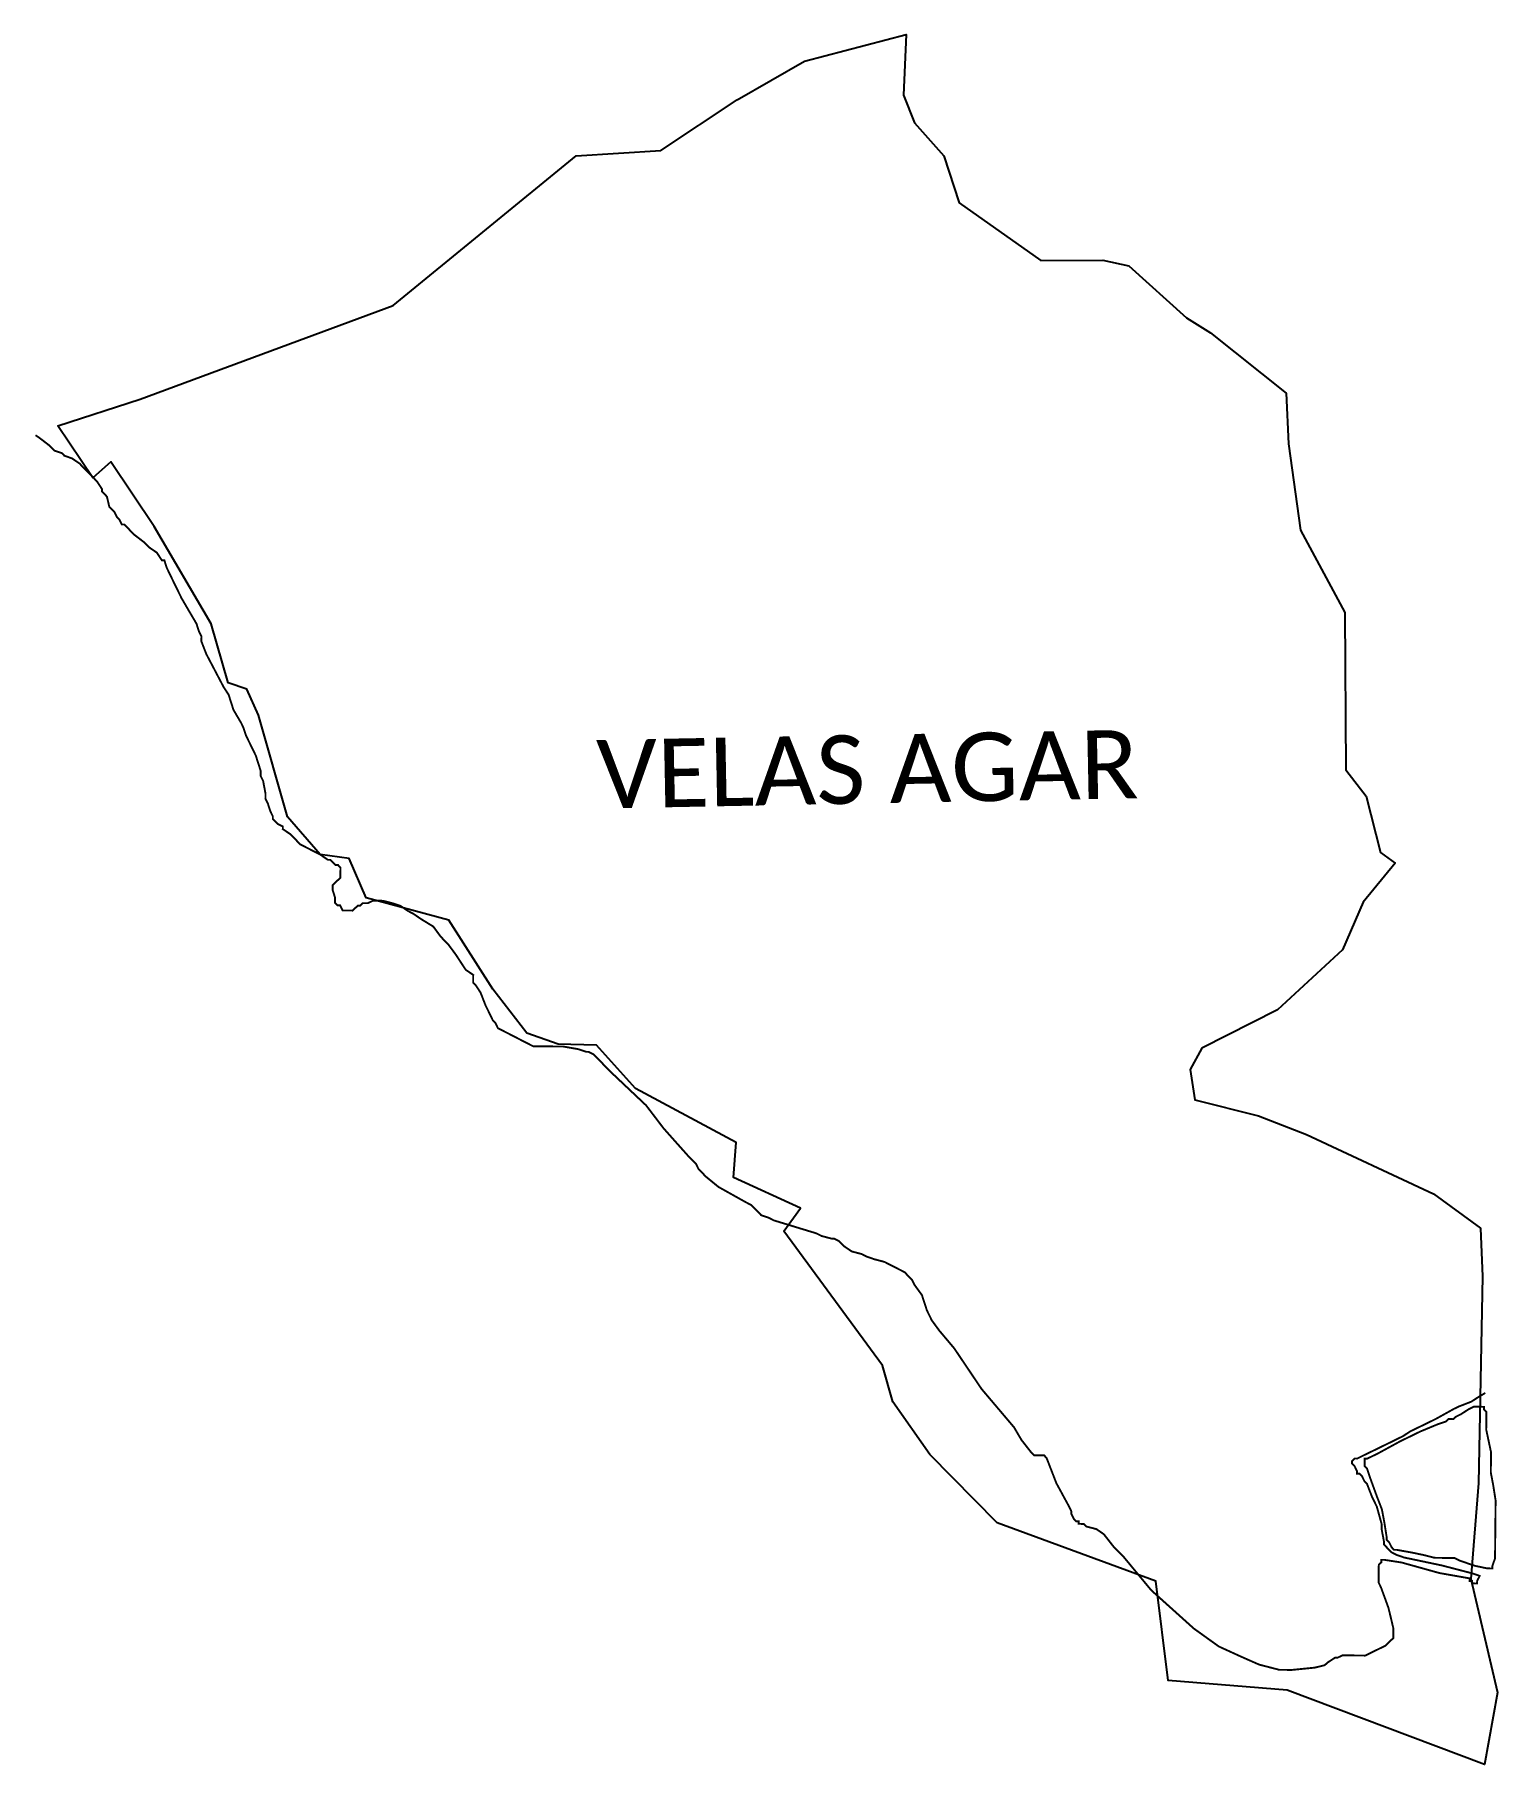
# Model space of a CAD drawing. Header units: metres. Extents: x 284683 to 287003, y 2012791 to 2015536.
import ezdxf

# ---------------------------------------------------------------- set-up
doc = ezdxf.new("R2010")
doc.units = ezdxf.units.M
for name, color, linetype in [('HIGH TIDE LINE', 6, 'Continuous'), ('village', 3, 'Continuous'), ('VILLAGE NAME', 250, 'Continuous')]:
    doc.layers.add(name, color=color, linetype=linetype)
doc.styles.get("Standard").update_dxf_attribs({"font": 'calibri.ttf'})

msp = doc.modelspace()

# ---------------------------------------------------------------- linework, layer by layer
at = {"layer": 'HIGH TIDE LINE', "lineweight": 0}
msp.add_lwpolyline([(286983.8, 2013380.2, 3, 3, 0), (286973.7, 2013374.3, 3, 3, 0), (286961.6, 2013366.4, 3, 3, 0), (286941.5, 2013358.6, 3, 3, 0), (286933.5, 2013354.7, 3, 3, 0), (286905.3, 2013339, 3, 3, 0), (286889.2, 2013331.1, 3, 3, 0), (286865, 2013319.4, 3, 3, 0), (286852.9, 2013311.5, 3, 3, 0), (286812.7, 2013291.8, 3, 3, 0), (286788.5, 2013280.1, 3, 3, 0), (286780.5, 2013276.1, 3, 3, 0), (286776.5, 2013276.2, 3, 3, 0), (286772.4, 2013272.2, 3, 3, 0), (286772.4, 2013268.2, 3, 3, 0), (286776.3, 2013264.2, 3, 3, 0), (286780.3, 2013256.1, 3, 3, 0), (286780.2, 2013252.1, 3, 3, 0), (286784.2, 2013252.1, 3, 3, 0), (286788.2, 2013248, 3, 3, 0), (286792.1, 2013240, 3, 3, 0), (286796.1, 2013235.9, 3, 3, 0), (286803.9, 2013215.8, 3, 3, 0), (286811.7, 2013199.7, 3, 3, 0), (286819.5, 2013171.6, 3, 3, 0), (286819.4, 2013163.6, 3, 3, 0), (286823.2, 2013143.5, 3, 3, 0), (286823.1, 2013139.5, 3, 3, 0), (286831.1, 2013131.4, 3, 3, 0), (286835, 2013127.4, 3, 3, 0), (286843, 2013123.3, 3, 3, 0), (286855, 2013119.1, 3, 3, 0), (286914.9, 2013106.5, 3, 3, 0), (286962.9, 2013094, 3, 3, 0), (286974.9, 2013089.9, 3, 3, 0), (286970.8, 2013081.9, 3, 3, 0), (286970.7, 2013077.9, 3, 3, 0), (286962.7, 2013078, 3, 3, 0), (286962.8, 2013082, 3, 3, 0), (286958.8, 2013082, 3, 3, 0), (286958.8, 2013086, 3, 3, 0), (286910.8, 2013094.5, 3, 3, 0), (286850.9, 2013111.2, 3, 3, 0), (286822.9, 2013115.5, 3, 3, 0), (286818.9, 2013115.5, 3, 3, 0), (286818.9, 2013111.5, 3, 3, 0), (286814.8, 2013107.5, 3, 3, 0), (286814.5, 2013079.5, 3, 3, 0), (286818.4, 2013071.4, 3, 3, 0), (286830.1, 2013039.3, 3, 3, 0), (286834, 2013023.2, 3, 3, 0), (286837.8, 2013007.1, 3, 3, 0), (286837.7, 2012991.1, 3, 3, 0), (286833.6, 2012987.2, 3, 3, 0), (286825.5, 2012979.2, 3, 3, 0), (286809.4, 2012971.4, 3, 3, 0), (286801.4, 2012967.4, 3, 3, 0), (286793.3, 2012963.5, 3, 3, 0), (286757.3, 2012963.9, 3, 3, 0), (286749.2, 2012960, 3, 3, 0), (286745.2, 2012960, 3, 3, 0), (286733.1, 2012952.1, 3, 3, 0), (286729.1, 2012948.2, 3, 3, 0), (286713, 2012944.3, 3, 3, 0), (286676.9, 2012940.7, 3, 3, 0), (286656.9, 2012940.9, 3, 3, 0), (286624.9, 2012949.2, 3, 3, 0), (286597, 2012961.5, 3, 3, 0), (286561.1, 2012977.9, 3, 3, 0), (286521.4, 2013006.4, 3, 3, 0), (286453.9, 2013067.1, 3, 3, 0), (286410.4, 2013119.7, 3, 3, 0), (286394.5, 2013135.8, 3, 3, 0), (286378.7, 2013156, 3, 3, 0), (286366.8, 2013164.2, 3, 3, 0), (286350.8, 2013168.3, 3, 3, 0), (286346.8, 2013172.4, 3, 3, 0), (286338.8, 2013172.5, 3, 3, 0), (286338.8, 2013176.5, 3, 3, 0), (286334.8, 2013176.5, 3, 3, 0), (286330.9, 2013180.6, 3, 3, 0), (286327, 2013188.6, 3, 3, 0), (286327, 2013192.6, 3, 3, 0), (286323.1, 2013200.7, 3, 3, 0), (286303.4, 2013236.9, 3, 3, 0), (286287.8, 2013277.1, 3, 3, 0), (286283.8, 2013281.2, 3, 3, 0), (286267.8, 2013281.4, 3, 3, 0), (286263.8, 2013285.4, 3, 3, 0), (286248, 2013305.6, 3, 3, 0), (286236.2, 2013325.7, 3, 3, 0), (286184.8, 2013386.4, 3, 3, 0), (286141.4, 2013450.9, 3, 3, 0), (286117.6, 2013479.2, 3, 3, 0), (286105.8, 2013495.3, 3, 3, 0), (286097.9, 2013511.4, 3, 3, 0), (286090.1, 2013535.5, 3, 3, 0), (286078.3, 2013551.7, 3, 3, 0), (286074.4, 2013559.7, 3, 3, 0), (286062.5, 2013571.9, 3, 3, 0), (286046.5, 2013580.1, 3, 3, 0), (286030.6, 2013588.2, 3, 3, 0), (286014.6, 2013592.4, 3, 3, 0), (286002.6, 2013596.5, 3, 3, 0), (285994.7, 2013600.6, 3, 3, 0), (285978.7, 2013604.8, 3, 3, 0), (285966.8, 2013612.9, 3, 3, 0), (285958.8, 2013621, 3, 3, 0), (285950.9, 2013625.1, 3, 3, 0), (285946.8, 2013625.1, 3, 3, 0), (285930.9, 2013629.3, 3, 3, 0), (285922.9, 2013633.4, 3, 3, 0), (285855, 2013654.1, 3, 3, 0), (285847, 2013658.2, 3, 3, 0), (285835.1, 2013662.3, 3, 3, 0), (285819.2, 2013678.5, 3, 3, 0), (285811.2, 2013682.6, 3, 3, 0), (285767.4, 2013707.1, 3, 3, 0), (285747.6, 2013723.3, 3, 3, 0), (285743.6, 2013727.4, 3, 3, 0), (285735.7, 2013735.5, 3, 3, 0), (285731.8, 2013743.5, 3, 3, 0), (285719.9, 2013755.6, 3, 3, 0), (285680.3, 2013800.1, 3, 3, 0), (285652.6, 2013836.5, 3, 3, 0), (285597, 2013889.1, 3, 3, 0), (285569.3, 2013917.4, 3, 3, 0), (285561.3, 2013921.5, 3, 3, 0), (285557.3, 2013921.6, 3, 3, 0), (285545.3, 2013925.7, 3, 3, 0), (285521.3, 2013929.9, 3, 3, 0), (285473.3, 2013930.4, 3, 3, 0), (285457.3, 2013938.6, 3, 3, 0), (285433.4, 2013950.9, 3, 3, 0), (285417.5, 2013959, 3, 3, 0), (285413.6, 2013967.1, 3, 3, 0), (285409.6, 2013971.1, 3, 3, 0), (285405.7, 2013979.2, 3, 3, 0), (285401.8, 2013987.2, 3, 3, 0), (285397.8, 2013995.3, 3, 3, 0), (285390, 2014015.4, 3, 3, 0), (285382.1, 2014027.5, 3, 3, 0), (285378.2, 2014031.5, 3, 3, 0), (285378.3, 2014043.6, 3, 3, 0), (285366.4, 2014051.7, 3, 3, 0), (285350.6, 2014075.9, 3, 3, 0), (285338.7, 2014092, 3, 3, 0), (285326.8, 2014104.2, 3, 3, 0), (285315, 2014120.3, 3, 3, 0), (285295.1, 2014132.5, 3, 3, 0), (285283.2, 2014140.7, 3, 3, 0), (285275.2, 2014144.8, 3, 3, 0), (285263.3, 2014152.9, 3, 3, 0), (285251.3, 2014157, 3, 3, 0), (285235.3, 2014161.2, 3, 3, 0), (285219.3, 2014161.4, 3, 3, 0), (285211.2, 2014157.4, 3, 3, 0), (285203.2, 2014157.5, 3, 3, 0), (285199.2, 2014153.6, 3, 3, 0), (285195.2, 2014153.6, 3, 3, 0), (285191.1, 2014149.6, 3, 3, 0), (285187.1, 2014145.7, 3, 3, 0), (285171.1, 2014145.8, 3, 3, 0), (285167.1, 2014153.9, 3, 3, 0), (285163.1, 2014153.9, 3, 3, 0), (285159.2, 2014158, 3, 3, 0), (285159.2, 2014166, 3, 3, 0), (285155.4, 2014178, 3, 3, 0), (285155.4, 2014186, 3, 3, 0), (285159.5, 2014190, 3, 3, 0), (285167.6, 2014197.9, 3, 3, 0), (285167.7, 2014214, 3, 3, 0), (285163.8, 2014218, 3, 3, 0), (285159.8, 2014218.1, 3, 3, 0), (285151.8, 2014226.1, 3, 3, 0), (285147.8, 2014226.2, 3, 3, 0), (285135.9, 2014234.3, 3, 3, 0), (285127.9, 2014238.4, 3, 3, 0), (285120, 2014242.5, 3, 3, 0), (285104, 2014250.7, 3, 3, 0), (285088.2, 2014266.9, 3, 3, 0), (285076.2, 2014275, 3, 3, 0), (285076.3, 2014279, 3, 3, 0), (285068.3, 2014283.1, 3, 3, 0), (285060.4, 2014291.2, 3, 3, 0), (285060.4, 2014295.2, 3, 3, 0), (285056.5, 2014303.2, 3, 3, 0), (285052.6, 2014315.3, 3, 3, 0), (285048.7, 2014323.3, 3, 3, 0), (285048.8, 2014331.4, 3, 3, 0), (285045, 2014351.4, 3, 3, 0), (285041, 2014359.5, 3, 3, 0), (285041.1, 2014363.5, 3, 3, 0), (285041.1, 2014367.5, 3, 3, 0), (285033.4, 2014391.6, 3, 3, 0), (285017.7, 2014423.8, 3, 3, 0), (285013.8, 2014435.9, 3, 3, 0), (285009.9, 2014443.9, 3, 3, 0), (284998, 2014464.1, 3, 3, 0), (284990.3, 2014488.2, 3, 3, 0), (284982.4, 2014500.3, 3, 3, 0), (284954.9, 2014552.7, 3, 3, 0), (284947.1, 2014572.8, 3, 3, 0), (284947.2, 2014580.8, 3, 3, 0), (284943.2, 2014588.8, 3, 3, 0), (284939.3, 2014600.9, 3, 3, 0), (284927.5, 2014621, 3, 3, 0), (284915.7, 2014641.2, 3, 3, 0), (284911.8, 2014649.2, 3, 3, 0), (284903.9, 2014665.3, 3, 3, 0), (284900, 2014673.4, 3, 3, 0), (284896.1, 2014681.4, 3, 3, 0), (284892.2, 2014689.5, 3, 3, 0), (284888.3, 2014701.6, 3, 3, 0), (284884.3, 2014701.6, 3, 3, 0), (284876.4, 2014713.7, 3, 3, 0), (284864.5, 2014721.8, 3, 3, 0), (284856.5, 2014729.9, 3, 3, 0), (284840.6, 2014742.1, 3, 3, 0), (284832.7, 2014750.2, 3, 3, 0), (284824.8, 2014758.3, 3, 3, 0), (284820.8, 2014758.3, 3, 3, 0), (284816.9, 2014766.4, 3, 3, 0), (284812.9, 2014770.4, 3, 3, 0), (284809, 2014778.5, 3, 3, 0), (284801, 2014786.6, 3, 3, 0), (284797.2, 2014802.6, 3, 3, 0), (284789.3, 2014810.7, 3, 3, 0), (284789.3, 2014814.7, 3, 3, 0), (284781.4, 2014826.8, 3, 3, 0), (284773.5, 2014834.9, 3, 3, 0), (284765.6, 2014843, 3, 3, 0), (284753.7, 2014855.2, 3, 3, 0), (284741.7, 2014863.3, 3, 3, 0), (284729.8, 2014867.4, 3, 3, 0), (284725.8, 2014871.5, 3, 3, 0), (284713.8, 2014875.6, 3, 3, 0), (284705.9, 2014883.7, 3, 3, 0), (284690, 2014895.9, 3, 3, 0), (284684, 2014899.9, 3, 3, 0)], format="xyseb", dxfattribs=at)
at = {"layer": 'HIGH TIDE LINE', "lineweight": 0, "const_width": 3}
msp.add_lwpolyline([(286999.4, 2013137.7), (286999.2, 2013117.7), (286995, 2013105.7), (286995, 2013101.7), (286987, 2013101.8), (286967, 2013106), (286943.1, 2013114.2), (286935.1, 2013118.3), (286931.1, 2013118.4), (286927.1, 2013118.4), (286919.1, 2013118.5), (286915.1, 2013118.5), (286903, 2013118.7), (286887.1, 2013122.8), (286867.1, 2013127), (286843.1, 2013131.3), (286839.1, 2013131.3), (286835.1, 2013135.4), (286831.2, 2013143.4), (286827.2, 2013147.5), (286827.3, 2013151.5), (286823.5, 2013175.5), (286819.7, 2013195.6), (286811.9, 2013215.7), (286800.2, 2013247.9), (286796.3, 2013260), (286792.4, 2013264), (286792.4, 2013268), (286792.4, 2013272), (286792.5, 2013276), (286796.5, 2013276), (286812.6, 2013283.8), (286848.8, 2013303.5), (286881, 2013319.2), (286909.2, 2013330.9), (286921.3, 2013334.8), (286925.3, 2013338.8), (286933.3, 2013338.7), (286937.4, 2013342.7), (286945.4, 2013346.6), (286957.5, 2013354.5), (286965.6, 2013358.4), (286969.6, 2013358.4), (286973.6, 2013358.3), (286977.6, 2013358.3), (286981.6, 2013358.2), (286981.5, 2013354.2), (286985.5, 2013350.2), (286985.2, 2013322.1), (286992.9, 2013286), (286992.5, 2013254), (286996.3, 2013233.9), (287000.1, 2013209.8), (286999.9, 2013185.8), (286999.6, 2013157.7), (286999.5, 2013149.7)], close=True, dxfattribs=at)
at = {"layer": 'village', "color": 3}
msp.add_polyline3d([(287002.9, 2012905.1, 0), (286982.7, 2012790.8, 0), (286669.4, 2012908.4, 0), (286480.8, 2012924.2, 0), (286460.9, 2013081.5, 0), (286209.4, 2013174.2, 0), (286102.5, 2013282.7, 0), (286044.1, 2013366.2, 0), (286027.5, 2013423.8, 0), (285870.9, 2013636.7, 0), (285897.7, 2013673.6, 0), (285791.3, 2013722.3, 0), (285795.4, 2013777.6, 0), (285635.8, 2013863.4, 0), (285573.7, 2013932, 0), (285513.3, 2013933.8, 0), (285463.5, 2013951.2, 0), (285409.6, 2014020.8, 0), (285339.5, 2014130.7, 0), (285208.6, 2014165.9, 0), (285181.5, 2014228.3, 0), (285135.6, 2014234.9, 0), (285083.6, 2014294.5, 0), (285037.9, 2014455.5, 0), (285019.3, 2014496.9, 0), (284989.8, 2014507, 0), (284962.4, 2014600.6, 0), (284872, 2014755.1, 0), (284803.7, 2014857.5, 0), (284774.9, 2014832.2, 0), (284719.2, 2014915.1, 0), (284849.9, 2014957.2, 0), (285251.2, 2015105.8, 0), (285541.6, 2015343.3, 0), (285676, 2015351.6, 0), (285796.8, 2015432.2, 0), (285904, 2015493.5, 0), (286065.1, 2015535.7, 0), (286061, 2015439.4, 0), (286078.3, 2015395.8, 0), (286124.7, 2015343.1, 0), (286149, 2015268.7, 0), (286278.6, 2015177.4, 0), (286377.3, 2015177.6, 0), (286418.5, 2015169, 0), (286509.6, 2015086, 0), (286548, 2015062.3, 0), (286667.8, 2014966.6, 0), (286671.5, 2014886.4, 0), (286690.4, 2014749.4, 0), (286760.8, 2014618.9, 0), (286762.7, 2014369.1, 0), (286794.6, 2014327.1, 0), (286817.6, 2014238, 0), (286840.7, 2014220.7, 0), (286790.2, 2014158.8, 0), (286757.2, 2014083.3, 0), (286654.2, 2013988.4, 0), (286533.9, 2013927.3, 0), (286515.7, 2013893.4, 0), (286523, 2013845.6, 0), (286623.9, 2013819.8, 0), (286700, 2013790.1, 0), (286901.5, 2013696, 0), (286976.1, 2013641.5, 0), (286979.5, 2013565.1, 0), (286972.9, 2013237.2, 0), (286960.6, 2013085.4, 0)], close=True, dxfattribs=at)

# ---------------------------------------------------------------- texts
at = {"layer": 'VILLAGE NAME', "insert": (285572.9, 2014416.2), "char_height": 108.748, "attachment_point": 1, "rotation": 1.1028}
msp.add_mtext_dynamic_manual_height_columns('{\\fCalibri|b0|i0|c0|p34;VELAS AGAR}', width=1124.425, gutter_width=543.7, heights=[0], dxfattribs=at)

doc.saveas('drawing.dxf')
